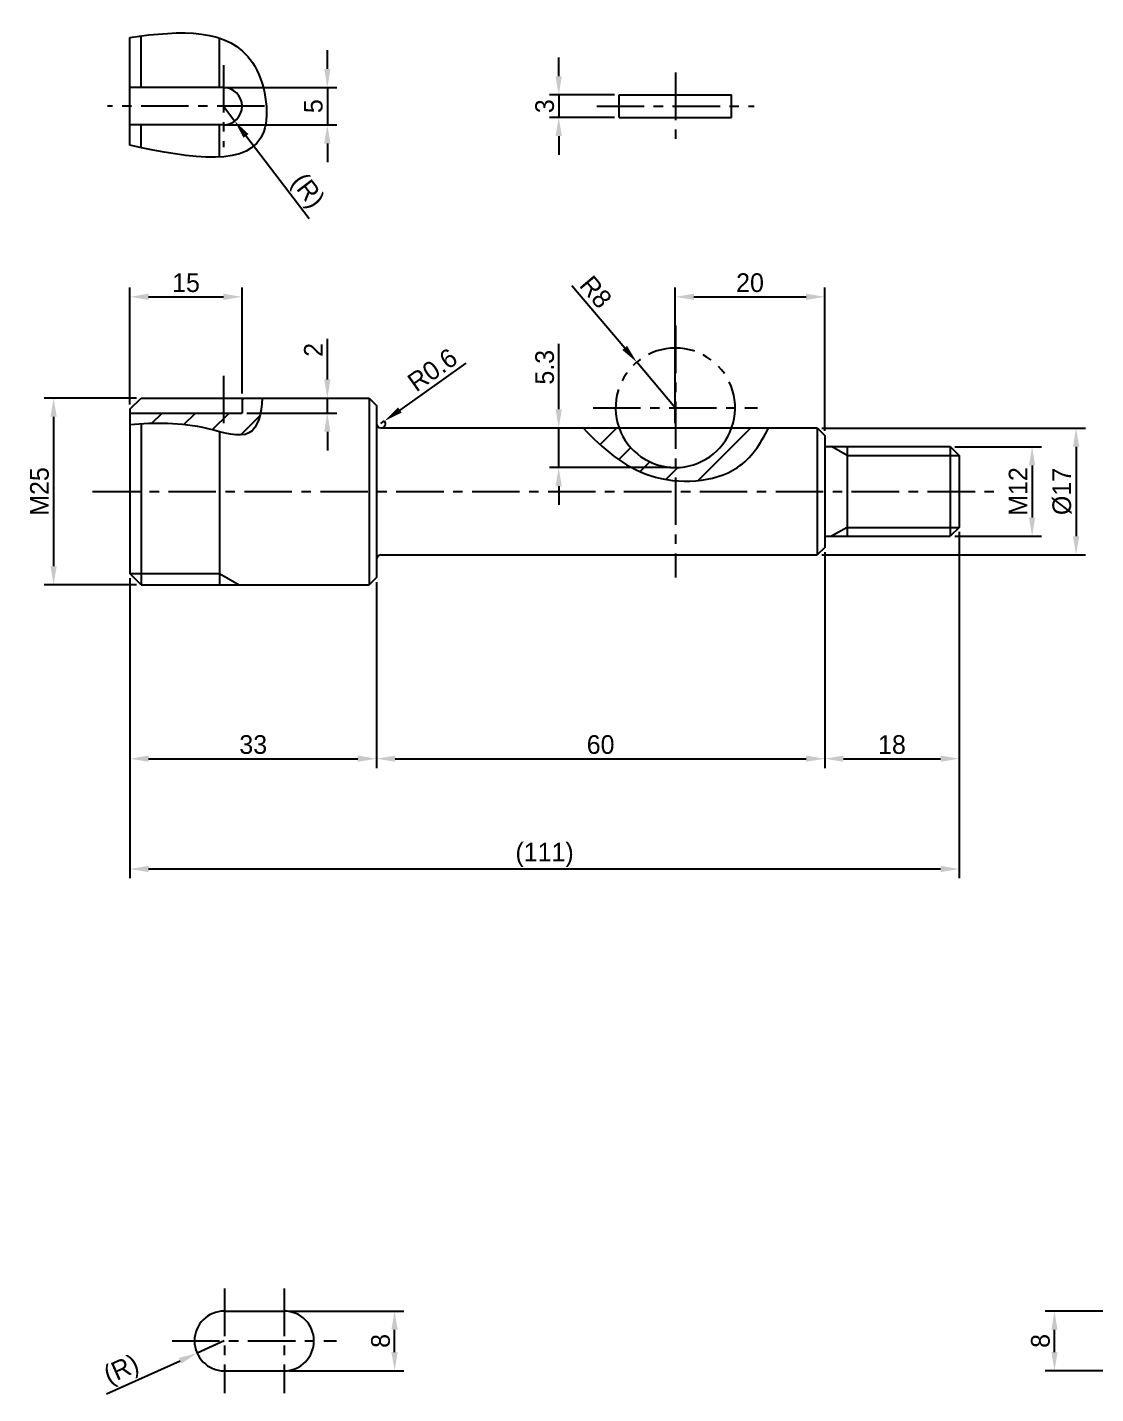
# Model space of a CAD drawing. Header units: millimetres. Extents: x 30 to 1168, y -22 to 440.
# Drawn here: x 60.4 to 203.4, y 252.5 to 435.4 of the extents above; entities that cross this region are included whole.
import ezdxf

# ---------------------------------------------------------------- set-up
doc = ezdxf.new("R2010")
doc.units = ezdxf.units.MM
doc.header["$LTSCALE"] = 0.2
doc.linetypes.add('CENTER', pattern=[50.8, 31.75, -6.35, 6.35, -6.35])
doc.linetypes.add('PHANTOM', pattern=[63.5, 31.75, -6.35, 6.35, -6.35, 6.35, -6.35])
for name, color, linetype in [('가는실선', 1, 'Continuous'), ('가상선', 1, 'PHANTOM'), ('외형선', 3, 'Continuous'), ('중심선', 1, 'CENTER'), ('치수', 1, 'Continuous')]:
    doc.layers.add(name, color=color, linetype=linetype)
doc.dimstyles.new('ISO-25', dxfattribs={"dimtxt": 2.5, "dimasz": 2.5, "dimexe": 1.25, "dimexo": 0.625, "dimtad": 1, "dimdsep": 46, "dimtxsty": 'Standard', "dimcen": 0, "dimclrt": 2, "dimadec": 0, "dimazin": 0, "dimtfac": 1, "dimtmove": 0, "dimatfit": 3, "dimfxl": 1, "dimarcsym": 0})
doc.dimstyles.new('지름치수', dxfattribs={"dimtxt": 2.5, "dimasz": 2.5, "dimexe": 1.25, "dimexo": 0.625, "dimtad": 1, "dimdsep": 46, "dimtxsty": 'Standard', "dimcen": 0, "dimclrt": 2, "dimadec": 0, "dimazin": 0, "dimtfac": 1, "dimtmove": 0, "dimatfit": 3, "dimfxl": 1, "dimarcsym": 0})

# ---------------------------------------------------------------- blocks, each defined once
blk = doc.blocks.new('*D2')
at = {"layer": 'Defpoints', "color": 0, "transparency": 16777216}
for p in [(167.18, 399.36), (147.18, 381.8), (167.18, 380.8)]:
    blk.add_point(p, dxfattribs=at)
at = {"layer": '치수', "color": 0, "lineweight": -2, "transparency": 16777216}
for p, q in [((147.18, 382.43), (147.18, 400.61)), ((167.18, 381.43), (167.18, 400.61)), ((149.68, 399.36), (164.68, 399.36))]:
    blk.add_line(p, q, dxfattribs=at)
at = {"layer": '치수', "color": 0, "transparency": 16777216}
for points in [[(149.68, 399.78), (149.68, 398.94), (147.18, 399.36)], [(164.68, 399.78), (164.68, 398.94), (167.18, 399.36)]]:
    blk.add_solid(points, dxfattribs=at)
at = {"layer": '치수', "color": 2, "transparency": 16777216, "insert": (157.18, 401.24), "char_height": 2.5, "attachment_point": 5}
blk.add_mtext('20', dxfattribs=at)
blk = doc.blocks.new('*D3')
at = {"layer": 'Defpoints', "color": 0, "transparency": 16777216}
for p in [(131.57, 381.8), (139.65, 381.8), (147.18, 376.5)]:
    blk.add_point(p, dxfattribs=at)
at = {"layer": '치수', "color": 0, "lineweight": -2, "transparency": 16777216}
for p, q in [((131.57, 384.3), (131.57, 393.05)), ((139.03, 381.8), (130.32, 381.8)), ((131.57, 376.5), (131.57, 381.8)), ((146.56, 376.5), (130.32, 376.5)), ((131.57, 374), (131.57, 371.5))]:
    blk.add_line(p, q, dxfattribs=at)
at = {"layer": '치수', "color": 0, "transparency": 16777216}
for points in [[(131.15, 384.3), (131.99, 384.3), (131.57, 381.8)], [(131.15, 374), (131.99, 374), (131.57, 376.5)]]:
    blk.add_solid(points, dxfattribs=at)
at = {"layer": '치수', "color": 2, "transparency": 16777216, "insert": (129.7, 389.93), "char_height": 2.5, "attachment_point": 5, "rotation": 90}
blk.add_mtext('5.3', dxfattribs=at)
blk = doc.blocks.new('*D4')
at = {"layer": 'Defpoints', "color": 0, "transparency": 16777216}
for p in [(89.18, 399.36), (74.18, 384.3), (89.18, 385.8)]:
    blk.add_point(p, dxfattribs=at)
at = {"layer": '치수', "color": 0, "lineweight": -2, "transparency": 16777216}
for p, q in [((74.18, 384.93), (74.18, 400.61)), ((89.18, 386.43), (89.18, 400.61)), ((76.68, 399.36), (86.68, 399.36))]:
    blk.add_line(p, q, dxfattribs=at)
at = {"layer": '치수', "color": 0, "transparency": 16777216}
for points in [[(76.68, 399.78), (76.68, 398.94), (74.18, 399.36)], [(86.68, 399.78), (86.68, 398.94), (89.18, 399.36)]]:
    blk.add_solid(points, dxfattribs=at)
at = {"layer": '치수', "color": 2, "transparency": 16777216, "insert": (81.68, 401.24), "char_height": 2.5, "attachment_point": 5}
blk.add_mtext('15', dxfattribs=at)
blk = doc.blocks.new('*D5')
at = {"layer": 'Defpoints', "color": 0, "transparency": 16777216}
for p in [(142.02, 390.61), (147.18, 384.5)]:
    blk.add_point(p, dxfattribs=at)
at = {"layer": '치수', "color": 0, "lineweight": -2, "transparency": 16777216}
for p, q in [((133.35, 400.86), (140.41, 392.52)), ((147.18, 384.5), (142.02, 390.61))]:
    blk.add_line(p, q, dxfattribs=at)
at = {"layer": '치수', "color": 0, "transparency": 16777216}
blk.add_solid([(140.72, 392.79), (140.09, 392.25), (142.02, 390.61)], dxfattribs=at)
at = {"layer": '치수', "color": 2, "transparency": 16777216, "insert": (136.53, 400.01), "char_height": 2.5, "attachment_point": 5, "rotation": 310.2126}
blk.add_mtext('R8', dxfattribs=at)
blk = doc.blocks.new('*D6')
at = {"layer": 'Defpoints', "color": 0, "transparency": 16777216}
for p in [(139.65, 426.38), (131.57, 423.38), (139.65, 423.38)]:
    blk.add_point(p, dxfattribs=at)
at = {"layer": '치수', "color": 0, "lineweight": -2, "transparency": 16777216}
for p, q in [((131.57, 428.88), (131.57, 431.38)), ((139.03, 426.38), (130.32, 426.38)), ((131.57, 426.38), (131.57, 423.38)), ((139.03, 423.38), (130.32, 423.38)), ((131.57, 420.88), (131.57, 418.38))]:
    blk.add_line(p, q, dxfattribs=at)
at = {"layer": '치수', "color": 0, "transparency": 16777216}
for points in [[(131.15, 428.88), (131.99, 428.88), (131.57, 426.38)], [(131.15, 420.88), (131.99, 420.88), (131.57, 423.38)]]:
    blk.add_solid(points, dxfattribs=at)
at = {"layer": '치수', "color": 2, "transparency": 16777216, "insert": (129.7, 424.88), "char_height": 2.5, "attachment_point": 5, "rotation": 90}
blk.add_mtext('3', dxfattribs=at)
blk = doc.blocks.new('*D7')
at = {"layer": 'Defpoints', "color": 0, "transparency": 16777216}
for p in [(89.18, 385.8), (100.6, 385.8), (89.18, 383.8)]:
    blk.add_point(p, dxfattribs=at)
at = {"layer": '치수', "color": 0, "lineweight": -2, "transparency": 16777216}
for p, q in [((100.6, 388.3), (100.6, 393.72)), ((89.81, 385.8), (101.85, 385.8)), ((100.6, 383.8), (100.6, 385.8)), ((89.81, 383.8), (101.85, 383.8)), ((100.6, 381.3), (100.6, 378.8))]:
    blk.add_line(p, q, dxfattribs=at)
at = {"layer": '치수', "color": 0, "transparency": 16777216}
for points in [[(100.18, 388.3), (101.02, 388.3), (100.6, 385.8)], [(100.18, 381.3), (101.02, 381.3), (100.6, 383.8)]]:
    blk.add_solid(points, dxfattribs=at)
at = {"layer": '치수', "color": 2, "transparency": 16777216, "insert": (98.73, 392.26), "char_height": 2.5, "attachment_point": 5, "rotation": 90}
blk.add_mtext('2', dxfattribs=at)
blk = doc.blocks.new('*D8')
at = {"layer": 'Defpoints', "color": 0, "transparency": 16777216}
for p in [(86.18, 427.38), (86.18, 422.38), (100.6, 422.38)]:
    blk.add_point(p, dxfattribs=at)
at = {"layer": '치수', "color": 0, "lineweight": -2, "transparency": 16777216}
for p, q in [((100.6, 429.88), (100.6, 432.38)), ((86.81, 427.38), (101.85, 427.38)), ((100.6, 427.38), (100.6, 422.38)), ((86.81, 422.38), (101.85, 422.38)), ((100.6, 419.88), (100.6, 417.38))]:
    blk.add_line(p, q, dxfattribs=at)
at = {"layer": '치수', "color": 0, "transparency": 16777216}
for points in [[(100.18, 429.88), (101.02, 429.88), (100.6, 427.38)], [(100.18, 419.88), (101.02, 419.88), (100.6, 422.38)]]:
    blk.add_solid(points, dxfattribs=at)
at = {"layer": '치수', "color": 2, "transparency": 16777216, "insert": (98.73, 424.88), "char_height": 2.5, "attachment_point": 5, "rotation": 90}
blk.add_mtext('5', dxfattribs=at)
blk = doc.blocks.new('*D9')
at = {"layer": 'Defpoints', "color": 0, "transparency": 16777216}
for p in [(86.68, 424.88), (88.2, 422.89)]:
    blk.add_point(p, dxfattribs=at)
at = {"layer": '치수', "color": 0, "lineweight": -2, "transparency": 16777216}
for p, q in [((86.68, 424.88), (88.2, 422.89)), ((98.18, 409.78), (89.71, 420.9))]:
    blk.add_line(p, q, dxfattribs=at)
at = {"layer": '치수', "color": 0, "transparency": 16777216}
blk.add_solid([(90.04, 421.15), (89.38, 420.65), (88.2, 422.89)], dxfattribs=at)
at = {"layer": '치수', "color": 2, "transparency": 16777216, "insert": (97.78, 413.4), "char_height": 2.5, "attachment_point": 5, "rotation": 307.2791}
blk.add_mtext('(R)', dxfattribs=at)
blk = doc.blocks.new('*D33')
at = {"layer": 'Defpoints', "color": 0, "transparency": 16777216}
for p in [(94.81, 263.59), (109.6, 263.59), (94.81, 255.59)]:
    blk.add_point(p, dxfattribs=at)
at = {"layer": '치수', "color": 0, "lineweight": -2, "transparency": 16777216}
for p, q in [((95.44, 263.59), (110.85, 263.59)), ((109.6, 258.09), (109.6, 261.09)), ((95.44, 255.59), (110.85, 255.59))]:
    blk.add_line(p, q, dxfattribs=at)
at = {"layer": '치수', "color": 0, "transparency": 16777216}
for points in [[(109.18, 261.09), (110.02, 261.09), (109.6, 263.59)], [(109.18, 258.09), (110.02, 258.09), (109.6, 255.59)]]:
    blk.add_solid(points, dxfattribs=at)
at = {"layer": '치수', "color": 2, "transparency": 16777216, "insert": (107.73, 259.59), "char_height": 2.5, "attachment_point": 5, "rotation": 90}
blk.add_mtext('8', dxfattribs=at)
blk = doc.blocks.new('*D34')
at = {"layer": 'Defpoints', "color": 0, "transparency": 16777216}
for p in [(83.16, 257.95), (86.81, 259.59)]:
    blk.add_point(p, dxfattribs=at)
at = {"layer": '치수', "color": 0, "lineweight": -2, "transparency": 16777216}
for p, q in [((86.81, 259.59), (83.16, 257.95)), ((71.05, 252.53), (80.88, 256.93))]:
    blk.add_line(p, q, dxfattribs=at)
at = {"layer": '치수', "color": 0, "transparency": 16777216}
blk.add_solid([(80.71, 257.31), (81.05, 256.55), (83.16, 257.95)], dxfattribs=at)
at = {"layer": '치수', "color": 2, "transparency": 16777216, "insert": (73.14, 255.52), "char_height": 2.5, "attachment_point": 5, "rotation": 24.1251}
blk.add_mtext('(R)', dxfattribs=at)
blk = doc.blocks.new('*D38')
at = {"layer": 'Defpoints', "color": 0, "transparency": 16777216}
for p in [(197.93, 263.59), (211.81, 263.59), (211.81, 255.59)]:
    blk.add_point(p, dxfattribs=at)
at = {"layer": '치수', "color": 0, "lineweight": -2, "transparency": 16777216}
for p, q in [((211.19, 263.59), (196.68, 263.59)), ((197.93, 258.09), (197.93, 261.09)), ((211.19, 255.59), (196.68, 255.59))]:
    blk.add_line(p, q, dxfattribs=at)
at = {"layer": '치수', "color": 0, "transparency": 16777216}
for points in [[(197.52, 261.09), (198.35, 261.09), (197.93, 263.59)], [(197.52, 258.09), (198.35, 258.09), (197.93, 255.59)]]:
    blk.add_solid(points, dxfattribs=at)
at = {"layer": '치수', "color": 2, "transparency": 16777216, "insert": (196.06, 259.59), "char_height": 2.5, "attachment_point": 5, "rotation": 90}
blk.add_mtext('8', dxfattribs=at)
blk = doc.blocks.new('*D105')
at = {"layer": 'Defpoints', "color": 0, "transparency": 16777216}
for p in [(74.18, 362.3), (107.18, 361.8), (107.18, 337.53)]:
    blk.add_point(p, dxfattribs=at)
at = {"layer": '치수', "color": 0, "lineweight": -2, "transparency": 16777216}
for p, q in [((74.18, 361.68), (74.18, 336.28)), ((107.18, 361.18), (107.18, 336.28)), ((76.68, 337.53), (104.68, 337.53))]:
    blk.add_line(p, q, dxfattribs=at)
at = {"layer": '치수', "color": 0, "transparency": 16777216}
for points in [[(76.68, 337.95), (76.68, 337.12), (74.18, 337.53)], [(104.68, 337.95), (104.68, 337.12), (107.18, 337.53)]]:
    blk.add_solid(points, dxfattribs=at)
at = {"layer": '치수', "color": 2, "transparency": 16777216, "insert": (90.68, 339.41), "char_height": 2.5, "attachment_point": 5}
blk.add_mtext('33', dxfattribs=at)
blk = doc.blocks.new('*D106')
at = {"layer": 'Defpoints', "color": 0, "transparency": 16777216}
for p in [(167.18, 365.8), (107.18, 361.8), (167.18, 337.53)]:
    blk.add_point(p, dxfattribs=at)
at = {"layer": '치수', "color": 0, "lineweight": -2, "transparency": 16777216}
for p, q in [((167.18, 365.18), (167.18, 336.28)), ((107.18, 361.18), (107.18, 336.28)), ((109.68, 337.53), (164.68, 337.53))]:
    blk.add_line(p, q, dxfattribs=at)
at = {"layer": '치수', "color": 0, "transparency": 16777216}
for points in [[(109.68, 337.95), (109.68, 337.12), (107.18, 337.53)], [(164.68, 337.95), (164.68, 337.12), (167.18, 337.53)]]:
    blk.add_solid(points, dxfattribs=at)
at = {"layer": '치수', "color": 2, "transparency": 16777216, "insert": (137.18, 339.41), "char_height": 2.5, "attachment_point": 5}
blk.add_mtext('60', dxfattribs=at)
blk = doc.blocks.new('*D107')
at = {"layer": 'Defpoints', "color": 0, "transparency": 16777216}
for p in [(185.18, 368.5), (167.18, 365.8), (185.18, 337.53)]:
    blk.add_point(p, dxfattribs=at)
at = {"layer": '치수', "color": 0, "lineweight": -2, "transparency": 16777216}
for p, q in [((185.18, 367.88), (185.18, 336.28)), ((167.18, 365.18), (167.18, 336.28)), ((169.68, 337.53), (182.68, 337.53))]:
    blk.add_line(p, q, dxfattribs=at)
at = {"layer": '치수', "color": 0, "transparency": 16777216}
for points in [[(169.68, 337.95), (169.68, 337.12), (167.18, 337.53)], [(182.68, 337.95), (182.68, 337.12), (185.18, 337.53)]]:
    blk.add_solid(points, dxfattribs=at)
at = {"layer": '치수', "color": 2, "transparency": 16777216, "insert": (176.18, 339.41), "char_height": 2.5, "attachment_point": 5}
blk.add_mtext('18', dxfattribs=at)
blk = doc.blocks.new('*D108')
at = {"layer": 'Defpoints', "color": 0, "transparency": 16777216}
for p in [(185.18, 368.5), (74.18, 362.3), (185.18, 322.77)]:
    blk.add_point(p, dxfattribs=at)
at = {"layer": '치수', "color": 0, "lineweight": -2, "transparency": 16777216}
for p, q in [((185.18, 367.88), (185.18, 321.52)), ((74.18, 361.68), (74.18, 321.52)), ((76.68, 322.77), (182.68, 322.77))]:
    blk.add_line(p, q, dxfattribs=at)
at = {"layer": '치수', "color": 0, "transparency": 16777216}
for points in [[(76.68, 323.19), (76.68, 322.35), (74.18, 322.77)], [(182.68, 323.19), (182.68, 322.35), (185.18, 322.77)]]:
    blk.add_solid(points, dxfattribs=at)
at = {"layer": '치수', "color": 2, "transparency": 16777216, "insert": (129.68, 324.65), "char_height": 2.5, "attachment_point": 5}
blk.add_mtext('(111)', dxfattribs=at)
blk = doc.blocks.new('*D109')
at = {"layer": 'Defpoints', "color": 0, "transparency": 16777216}
for p in [(183.98, 379.3), (183.98, 367.3), (194.94, 367.3)]:
    blk.add_point(p, dxfattribs=at)
at = {"layer": '치수', "color": 0, "lineweight": -2, "transparency": 16777216}
for p, q in [((184.61, 379.3), (196.19, 379.3)), ((194.94, 376.8), (194.94, 369.8)), ((184.61, 367.3), (196.19, 367.3))]:
    blk.add_line(p, q, dxfattribs=at)
at = {"layer": '치수', "color": 0, "transparency": 16777216}
for points in [[(194.52, 376.8), (195.35, 376.8), (194.94, 379.3)], [(194.52, 369.8), (195.35, 369.8), (194.94, 367.3)]]:
    blk.add_solid(points, dxfattribs=at)
at = {"layer": '치수', "color": 2, "transparency": 16777216, "insert": (193.06, 373.3), "char_height": 2.5, "attachment_point": 5, "rotation": 90}
blk.add_mtext('M12', dxfattribs=at)
blk = doc.blocks.new('*D110')
at = {"layer": 'Defpoints', "color": 0, "transparency": 16777216}
for p in [(166.18, 381.8), (166.18, 364.8), (200.83, 364.8)]:
    blk.add_point(p, dxfattribs=at)
at = {"layer": '치수', "color": 0, "lineweight": -2, "transparency": 16777216}
for p, q in [((166.81, 381.8), (202.08, 381.8)), ((200.83, 379.3), (200.83, 367.3)), ((166.81, 364.8), (202.08, 364.8))]:
    blk.add_line(p, q, dxfattribs=at)
at = {"layer": '치수', "color": 0, "transparency": 16777216}
for points in [[(200.41, 379.3), (201.25, 379.3), (200.83, 381.8)], [(200.41, 367.3), (201.25, 367.3), (200.83, 364.8)]]:
    blk.add_solid(points, dxfattribs=at)
at = {"layer": '치수', "color": 2, "transparency": 16777216, "insert": (198.95, 373.3), "char_height": 2.5, "attachment_point": 5, "rotation": 90}
blk.add_mtext('%%c17', dxfattribs=at)
blk = doc.blocks.new('*D111')
at = {"layer": 'Defpoints', "color": 0, "transparency": 16777216}
for p in [(75.68, 385.8), (63.96, 360.8), (75.68, 360.8)]:
    blk.add_point(p, dxfattribs=at)
at = {"layer": '치수', "color": 0, "lineweight": -2, "transparency": 16777216}
for p, q in [((75.06, 385.8), (62.71, 385.8)), ((63.96, 383.3), (63.96, 363.3)), ((75.06, 360.8), (62.71, 360.8))]:
    blk.add_line(p, q, dxfattribs=at)
at = {"layer": '치수', "color": 0, "transparency": 16777216}
for points in [[(63.54, 383.3), (64.37, 383.3), (63.96, 385.8)], [(63.54, 363.3), (64.37, 363.3), (63.96, 360.8)]]:
    blk.add_solid(points, dxfattribs=at)
at = {"layer": '치수', "color": 2, "transparency": 16777216, "insert": (62.08, 373.3), "char_height": 2.5, "attachment_point": 5, "rotation": 90}
blk.add_mtext('M25', dxfattribs=at)
blk = doc.blocks.new('*D112')
at = {"layer": 'Defpoints', "color": 0, "transparency": 16777216}
for p in [(107.78, 382.4), (108.27, 382.75)]:
    blk.add_point(p, dxfattribs=at)
at = {"layer": '치수', "color": 0, "lineweight": -2, "transparency": 16777216}
for p, q in [((119.15, 390.46), (110.31, 384.2)), ((107.78, 382.4), (108.27, 382.75))]:
    blk.add_line(p, q, dxfattribs=at)
blk.add_arc((107.78, 382.4), 0.6, 270, 35.345, dxfattribs=at)
at = {"layer": '치수', "color": 0, "transparency": 16777216}
blk.add_solid([(110.07, 384.54), (110.55, 383.86), (108.27, 382.75)], dxfattribs=at)
at = {"layer": '치수', "color": 2, "transparency": 16777216, "insert": (114.67, 389.58), "char_height": 2.5, "attachment_point": 5, "rotation": 35.345}
blk.add_mtext('R0.6', dxfattribs=at)

msp = doc.modelspace()

# ---------------------------------------------------------------- hatches: boundary and pattern name
at = {"layer": '가는실선'}
h = msp.add_hatch(dxfattribs=at)
h.set_pattern_fill('ANSI31', color=256)
edge = h.paths.add_edge_path()
edge.add_spline(control_points=[(75.685, 382.335), (78.502, 382.508), (83.241, 382.423), (90.356, 379.908), (91.515, 382.853), (91.736, 384.302)], knot_values=[4.8626915, 4.8626915, 4.8626915, 4.8626915, 13.6456985, 19.1260763, 23.0475314, 23.0475314, 23.0475314, 23.0475314], degree=3, periodic=0)
edge.add_line((91.736, 384.302), (89.185, 384.302))
edge.add_line((89.185, 384.302), (89.185, 383.802))
edge.add_line((89.185, 383.802), (74.185, 383.802))
edge.add_line((74.185, 383.802), (74.185, 382.224))
edge.add_spline(control_points=[(74.185, 382.224), (74.682, 382.267), (75.182, 382.305), (75.685, 382.335)], knot_values=[23.0475314, 23.0475314, 23.0475314, 23.0475314, 24.6148408, 24.6148408, 24.6148408, 24.6148408], degree=3, periodic=0)
edge = h.paths.add_edge_path()
edge.add_spline(control_points=[(91.736, 384.302), (91.81, 384.784), (91.855, 385.291), (91.877, 385.802)], knot_values=[3.5589052, 3.5589052, 3.5589052, 3.5589052, 4.8626915, 4.8626915, 4.8626915, 4.8626915], degree=3, periodic=0)
edge.add_line((91.877, 385.802), (89.185, 385.802))
edge.add_line((89.185, 385.802), (89.185, 384.302))
edge.add_line((89.185, 384.302), (91.736, 384.302))
h = msp.add_hatch(dxfattribs=at)
h.set_pattern_fill('ANSI31', color=256)
edge = h.paths.add_edge_path()
edge.add_line((139.654, 381.802), (134.829, 381.802))
edge.add_spline(control_points=[(134.829, 381.802), (137.448, 379.088), (141.044, 375.879), (146.024, 374.861), (147.185, 374.752)], knot_values=[2.5168073, 2.5168073, 2.5168073, 2.5168073, 13.54977, 16.839764, 16.839764, 16.839764, 16.839764], degree=3, periodic=0)
edge.add_line((147.185, 374.752), (147.185, 376.502))
edge.add_arc((147.185, 384.502), 8, 199.72463, 270, ccw=False)
edge = h.paths.add_edge_path()
edge.add_spline(control_points=[(147.185, 374.752), (150.164, 374.471), (155.787, 375.453), (158.611, 379.646), (159.651, 381.802)], knot_values=[16.839764, 16.839764, 16.839764, 16.839764, 25.2872054, 32.2157003, 32.2157003, 32.2157003, 32.2157003], degree=3, periodic=0)
edge.add_line((159.651, 381.802), (154.715, 381.802))
edge.add_arc((147.185, 384.502), 8, 270, 340.27537, ccw=False)
edge.add_line((147.185, 376.502), (147.185, 374.752))

# ---------------------------------------------------------------- linework, layer by layer
for p, q in [((170.185, 378.102), (168.106, 379.302)), ((170.185, 378.102), (185.185, 378.102)), ((170.185, 368.502), (168.106, 367.302)), ((170.185, 368.502), (185.185, 368.502)), ((74.185, 362.302), (86.185, 362.302)), ((86.185, 362.302), (88.783, 360.802))]:
    msp.add_line(p, q, dxfattribs=at)
for points, knots in [([(74.185, 434.096), (81.007, 435.039), (91.016, 435.655), (94.334, 415.86), (82.487, 417.862), (74.185, 419.641)], [2.0328056, 2.0328056, 2.0328056, 2.0328056, 19.0824258, 28.4307566, 46.8880016, 46.8880016, 46.8880016, 46.8880016]), ([(91.877, 385.802), (91.788, 383.751), (90.866, 379.728), (82.627, 382.64), (77.471, 382.504), (74.185, 382.224)], [3.5589052, 3.5589052, 3.5589052, 3.5589052, 8.7841466, 14.2645244, 24.6148408, 24.6148408, 24.6148408, 24.6148408]), ([(134.829, 381.802), (137.448, 379.088), (143.166, 373.986), (155.182, 374.556), (158.611, 379.646), (159.651, 381.802)], [2.5168073, 2.5168073, 2.5168073, 2.5168073, 13.54977, 25.2872054, 32.2157003, 32.2157003, 32.2157003, 32.2157003])]:
    msp.add_open_spline(points, degree=3, knots=knots, dxfattribs=at)
at = {"layer": '가상선'}
msp.add_arc((147.185, 384.502), 8, 340.27537, 199.72463, dxfattribs=at)
at = {"layer": '외형선'}
for p, q in [((74.185, 419.641), (74.185, 434.096)), ((75.685, 427.379), (75.685, 434.293)), ((86.185, 427.379), (86.185, 433.997)), ((86.685, 427.379), (74.185, 427.379)), ((139.654, 423.379), (139.654, 426.379)), ((139.654, 426.379), (154.715, 426.379)), ((154.715, 423.379), (154.715, 426.379)), ((89.185, 424.879), (89.185, 424.879)), ((139.654, 423.379), (154.715, 423.379)), ((86.685, 422.379), (74.185, 422.379)), ((75.685, 419.324), (75.685, 422.379)), ((86.185, 418.062), (86.185, 422.379)), ((74.185, 384.302), (75.685, 385.802)), ((74.185, 384.302), (74.185, 362.302)), ((75.685, 385.802), (106.185, 385.802)), ((89.185, 385.802), (89.185, 383.802)), ((106.185, 385.802), (107.185, 384.802)), ((106.185, 385.802), (106.185, 360.802)), ((107.185, 384.802), (107.185, 361.802)), ((74.185, 383.802), (89.185, 383.802)), ((75.685, 382.335), (75.685, 360.802)), ((86.185, 381.302), (86.185, 360.802)), ((107.785, 381.802), (166.185, 381.802)), ((166.185, 381.802), (167.185, 380.802)), ((166.185, 381.802), (166.185, 364.802)), ((167.185, 380.802), (167.185, 365.802)), ((167.185, 379.302), (183.985, 379.302)), ((170.185, 379.302), (170.185, 367.302)), ((183.985, 379.302), (183.985, 367.302)), ((183.985, 379.302), (185.185, 378.102)), ((185.185, 378.102), (185.185, 368.502)), ((185.185, 368.502), (183.985, 367.302)), ((167.185, 367.302), (183.985, 367.302)), ((107.785, 364.802), (166.185, 364.802)), ((167.185, 365.802), (166.185, 364.802)), ((75.685, 360.802), (74.185, 362.302)), ((75.685, 360.802), (106.185, 360.802)), ((107.185, 361.802), (106.185, 360.802)), ((86.814, 263.589), (94.814, 263.589)), ((82.814, 259.589), (82.814, 259.589)), ((98.814, 259.589), (98.814, 259.589)), ((86.814, 255.589), (94.814, 255.589))]:
    msp.add_line(p, q, dxfattribs=at)
for centre, radius, start, end in [((86.685, 424.879), 2.5, 0, 90), ((86.685, 424.879), 2.5, 270, 0), ((107.785, 382.402), 0.6, 180, 270), ((147.185, 384.502), 8, 199.72463, 340.27537), ((107.785, 364.202), 0.6, 90, 180), ((86.814, 259.589), 4, 90, 180), ((94.814, 259.589), 4, 0, 90), ((86.814, 259.589), 4, 180, 270), ((94.814, 259.589), 4, 270, 0)]:
    msp.add_arc(centre, radius, start, end, dxfattribs=at)
at = {"layer": '중심선'}
for p, q in [((86.685, 430.379), (86.685, 419.379)), ((147.185, 429.379), (147.185, 420.379)), ((92.185, 424.879), (71.185, 424.879)), ((136.654, 424.879), (157.715, 424.879)), ((147.185, 395.502), (147.185, 361.802)), ((86.685, 388.802), (86.685, 381.302)), ((136.185, 384.502), (158.185, 384.502)), ((69.185, 373.302), (190.185, 373.302)), ((86.814, 266.589), (86.814, 252.589)), ((94.814, 266.589), (94.814, 252.589)), ((79.814, 259.589), (101.814, 259.589))]:
    msp.add_line(p, q, dxfattribs=at)

# ---------------------------------------------------------------- dimensions: what is measured, and where the dimension line sits
at = {"layer": '치수'}
for base, p1, p2, picture, middle in [((100.601, 422.379), (86.185, 427.379), (86.185, 422.379), '*D8', (98.726, 424.879)), ((131.57, 423.379), (139.654, 426.379), (139.654, 423.379), '*D6', (129.695, 424.879)), ((100.601, 385.802), (89.185, 383.802), (89.185, 385.802), '*D7', (98.726, 392.261)), ((131.57, 381.802), (147.185, 376.502), (139.654, 381.802), '*D3', (129.695, 389.927)), ((109.601, 263.589), (94.814, 255.589), (94.814, 263.589), '*D33', (107.726, 259.589)), ((197.932, 263.589), (211.814, 255.589), (211.814, 263.589), '*D38', (196.057, 259.589))]:
    dim = msp.add_linear_dim(base=base, p1=p1, p2=p2, angle=90, dimstyle='ISO-25', dxfattribs=at)
    dim.commit()
    dim.dimension.update_dxf_attribs({"geometry": picture, "text_midpoint": middle})
for center, mpoint, picture, middle in [((86.685, 424.879), (88.199, 422.89), '*D9', (96.285, 412.268)), ((86.814, 259.589), (83.163, 257.954), '*D34', (73.904, 253.807))]:
    dim = msp.add_radius_dim(center=center, mpoint=mpoint, text='(R)', dimstyle='ISO-25', dxfattribs=at)
    dim.commit()
    dim.dimension.update_dxf_attribs({"geometry": picture, "text_midpoint": middle, "dimtype": 164})
for base, p1, p2, picture, middle in [((89.185, 399.361), (74.185, 384.302), (89.185, 385.802), '*D4', (81.685, 401.236)), ((167.185, 399.361), (147.185, 381.802), (167.185, 380.802), '*D2', (157.185, 401.236)), ((107.185, 337.532), (74.185, 362.302), (107.185, 361.802), '*D105', (90.685, 339.407))]:
    dim = msp.add_linear_dim(base=base, p1=p1, p2=p2, dimstyle='ISO-25', dxfattribs=at)
    dim.commit()
    dim.dimension.update_dxf_attribs({"geometry": picture, "text_midpoint": middle})
dim = msp.add_radius_dim(center=(147.185, 384.502), mpoint=(142.02, 390.612), dimstyle='ISO-25', dxfattribs=at)
dim.commit()
dim.dimension.update_dxf_attribs({"geometry": '*D5', "text_midpoint": (135.101, 398.795), "dimtype": 164})
dim = msp.add_radius_dim(center=(107.785, 382.402), mpoint=(108.274, 382.749), dimstyle='ISO-25', dxfattribs=at)
dim.commit()
dim.dimension.update_dxf_attribs({"geometry": '*D112', "text_midpoint": (114.666, 389.582)})
for base, p1, p2, picture, middle in [((63.958, 360.802), (75.685, 385.802), (75.685, 360.802), '*D111', (62.083, 373.302)), ((194.937, 367.302), (183.985, 379.302), (183.985, 367.302), '*D109', (193.062, 373.302))]:
    dim = msp.add_linear_dim(base=base, p1=p1, p2=p2, angle=90, text='M<>', dimstyle='ISO-25', dxfattribs=at)
    dim.commit()
    dim.dimension.update_dxf_attribs({"geometry": picture, "text_midpoint": middle})
dim = msp.add_linear_dim(base=(200.83, 364.802), p1=(166.185, 381.802), p2=(166.185, 364.802), angle=90, dimstyle='지름치수', override={"dimpost": '%%c<>'}, dxfattribs=at)
dim.commit()
dim.dimension.update_dxf_attribs({"geometry": '*D110', "text_midpoint": (198.955, 373.302)})
dim = msp.add_linear_dim(base=(185.185, 322.771), p1=(74.185, 362.302), p2=(185.185, 368.502), text='(<>)', dimstyle='ISO-25', dxfattribs=at)
dim.commit()
dim.dimension.update_dxf_attribs({"geometry": '*D108', "text_midpoint": (129.685, 324.646)})
for base, p1, p2, picture, middle in [((185.185, 337.532), (167.185, 365.802), (185.185, 368.502), '*D107', (176.185, 339.407)), ((167.185, 337.532), (107.185, 361.802), (167.185, 365.802), '*D106', (137.185, 339.407))]:
    dim = msp.add_linear_dim(base=base, p1=p1, p2=p2, dimstyle='ISO-25', override={"dimtmove": 1}, dxfattribs=at)
    dim.commit()
    dim.dimension.update_dxf_attribs({"geometry": picture, "text_midpoint": middle})

doc.saveas('drawing.dxf')
